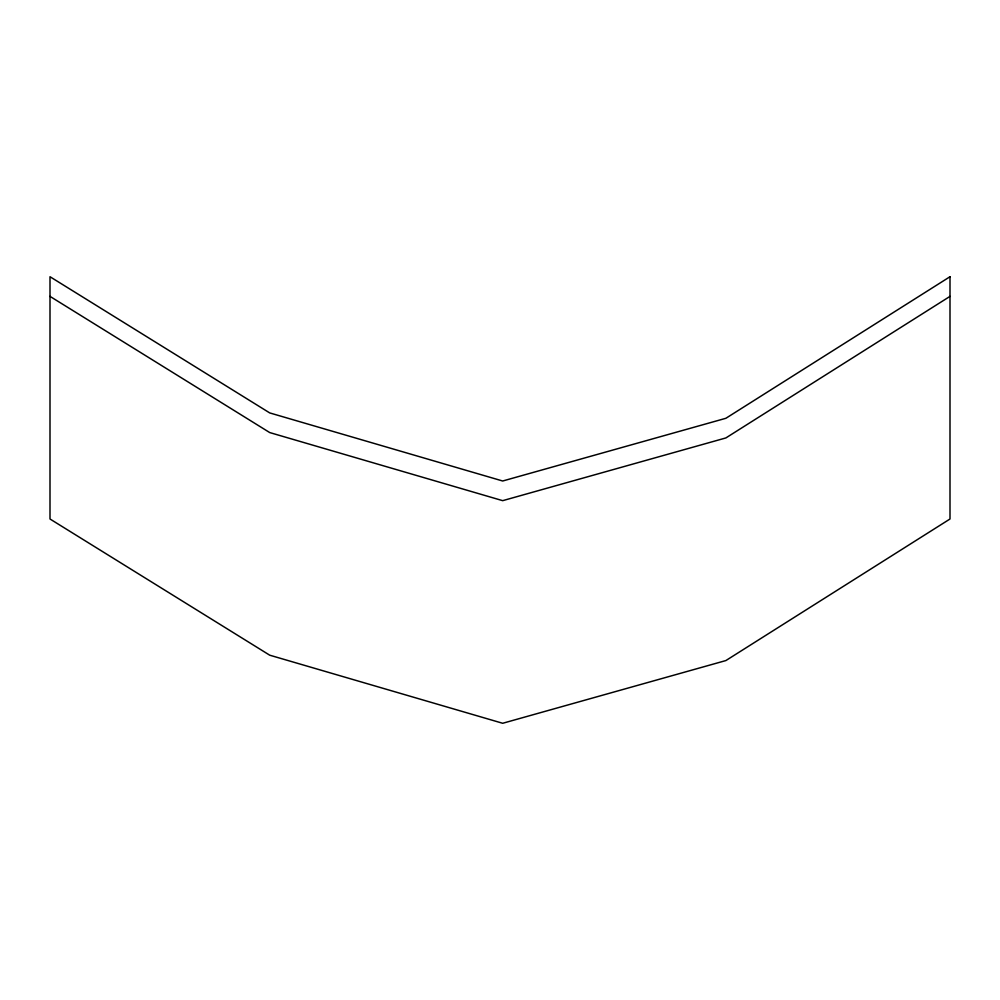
<?xml version="1.0" encoding="UTF-8"?>
<svg xmlns="http://www.w3.org/2000/svg" width="1000" height="1000" viewBox="0 0 1000 1000"><rect width="100%" height="100%" fill="white"/><g stroke="black" fill="none" stroke-linecap="round" stroke-linejoin="round"><path stroke-width="1.5" d="M950 296.375L725.875 437.938L502.688 500.662L269.713 432.562L50 296.375M950 276.725L725.875 418.288L502.688 481L269.713 412.912L50 276.725L50 519L269.713 655.188L502.688 723.275L725.875 660.562L950 519L950 276.725"/></g></svg>
